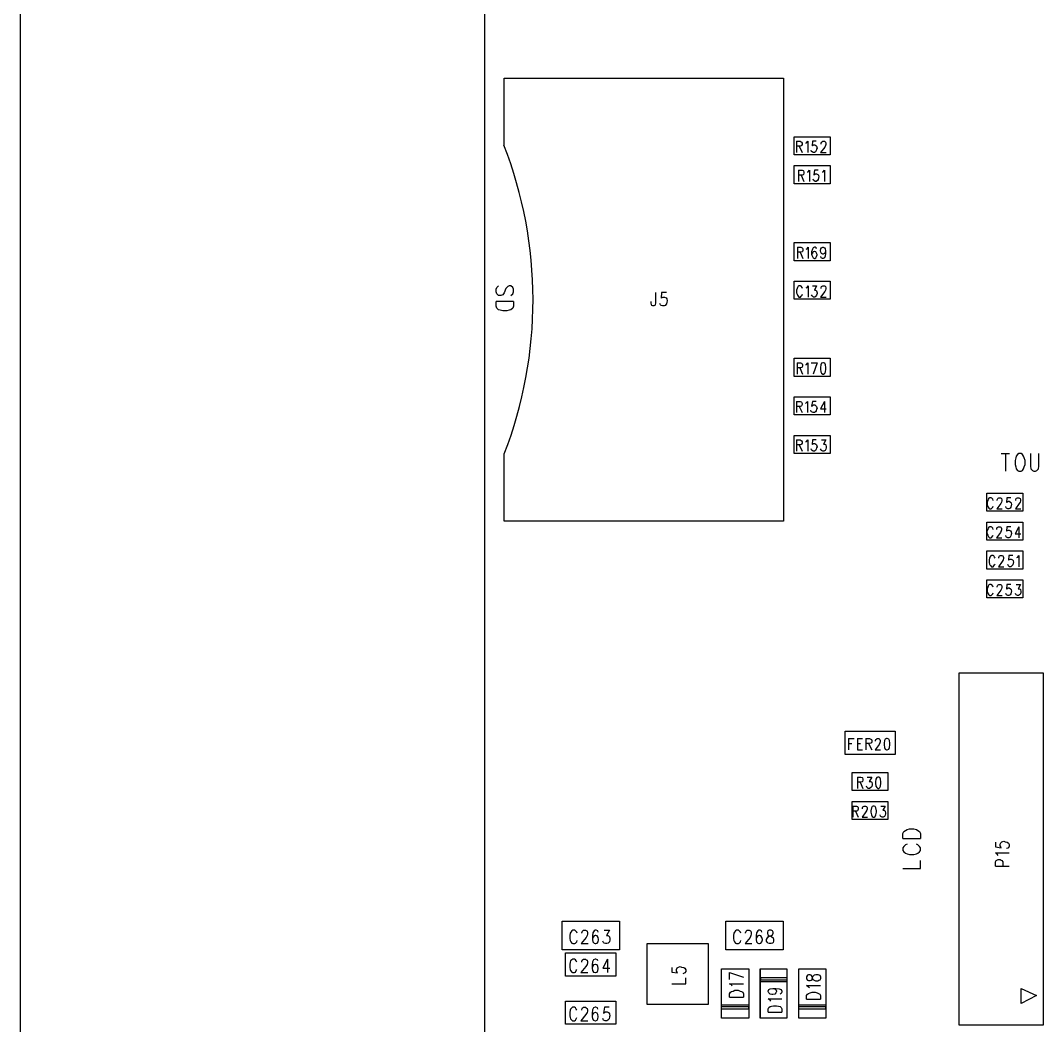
# Model space of a CAD drawing. Extents: x 11.9 to 28.1, y 10.8 to 21.2.
# Drawn here: x 11.892 to 14.548, y 16.308 to 18.916 of the extents above; entities that cross this region are included whole.
import ezdxf

# ---------------------------------------------------------------- set-up
doc = ezdxf.new("R2010")
doc.units = 0
doc.header["$MEASUREMENT"] = 0
doc.layers.add('LAYNR1', color=2, linetype='Continuous')

msp = doc.modelspace()

# ---------------------------------------------------------------- linework, layer by layer
at = {"layer": 'LAYNR1', "color": 7}
for points in [[(11.892, 10.799), (11.892, 21.199)], [(13.097, 20.041), (13.097, 14.641)], [(13.148, 18.591), (13.148, 18.766)], [(13.148, 18.766), (13.873, 18.766)], [(13.873, 18.766), (13.873, 17.616)], [(13.901, 18.567), (13.901, 18.614)], [(13.901, 18.614), (13.994, 18.614)], [(13.907, 18.602), (13.907, 18.573)], [(13.907, 18.602), (13.916, 18.602), (13.919, 18.601)], [(13.919, 18.601), (13.92, 18.6), (13.921, 18.597), (13.921, 18.594), (13.92, 18.591), (13.919, 18.59)], [(13.931, 18.597), (13.933, 18.598), (13.936, 18.602), (13.936, 18.573)], [(13.958, 18.602), (13.948, 18.602), (13.947, 18.59), (13.948, 18.591), (13.951, 18.593), (13.954, 18.593), (13.957, 18.591), (13.959, 18.589), (13.96, 18.584), (13.959, 18.582), (13.958, 18.578), (13.956, 18.575), (13.953, 18.573)], [(13.971, 18.595), (13.971, 18.597), (13.972, 18.6), (13.973, 18.601), (13.975, 18.602), (13.979, 18.602), (13.981, 18.601), (13.982, 18.6), (13.983, 18.597), (13.983, 18.594), (13.982, 18.591), (13.98, 18.587), (13.969, 18.573), (13.984, 18.573)], [(13.994, 18.614), (13.994, 18.567)], [(13.994, 18.567), (13.901, 18.567)], [(13.919, 18.59), (13.916, 18.589), (13.907, 18.589)], [(13.914, 18.589), (13.921, 18.573)], [(13.953, 18.573), (13.95, 18.573), (13.947, 18.575), (13.946, 18.576), (13.945, 18.579)], [(13.901, 18.492), (13.901, 18.539)], [(13.901, 18.539), (13.994, 18.539)], [(13.994, 18.539), (13.994, 18.492)], [(13.912, 18.527), (13.912, 18.498)], [(13.912, 18.527), (13.921, 18.527), (13.924, 18.526), (13.925, 18.525), (13.926, 18.522), (13.926, 18.519), (13.925, 18.516), (13.924, 18.515), (13.921, 18.514), (13.912, 18.514)], [(13.919, 18.514), (13.926, 18.498)], [(13.935, 18.522), (13.937, 18.523), (13.94, 18.527), (13.94, 18.498)], [(13.963, 18.527), (13.953, 18.527), (13.952, 18.515), (13.953, 18.516), (13.956, 18.518), (13.959, 18.518), (13.962, 18.516), (13.964, 18.514), (13.965, 18.509), (13.964, 18.507), (13.963, 18.503), (13.961, 18.5), (13.958, 18.498), (13.955, 18.498), (13.952, 18.5), (13.951, 18.501), (13.95, 18.504)], [(13.974, 18.522), (13.976, 18.523), (13.979, 18.527), (13.979, 18.498)], [(13.994, 18.492), (13.901, 18.492)], [(13.901, 18.292), (13.901, 18.339)], [(13.901, 18.339), (13.994, 18.339)], [(13.909, 18.327), (13.909, 18.298)], [(13.909, 18.327), (13.918, 18.327), (13.921, 18.326), (13.922, 18.325), (13.923, 18.322), (13.923, 18.319), (13.922, 18.316), (13.921, 18.315), (13.918, 18.314), (13.909, 18.314)], [(13.932, 18.322), (13.934, 18.323), (13.937, 18.327), (13.937, 18.298)], [(13.959, 18.323), (13.958, 18.326), (13.955, 18.327), (13.953, 18.327), (13.95, 18.326), (13.948, 18.322), (13.946, 18.315), (13.946, 18.308), (13.948, 18.303), (13.95, 18.3), (13.953, 18.298), (13.954, 18.298), (13.957, 18.3), (13.959, 18.303), (13.96, 18.307), (13.96, 18.308), (13.959, 18.312), (13.957, 18.315), (13.954, 18.316), (13.953, 18.316), (13.95, 18.315), (13.948, 18.312), (13.946, 18.308)], [(13.982, 18.318), (13.981, 18.314), (13.979, 18.311), (13.976, 18.309), (13.975, 18.309), (13.972, 18.311), (13.97, 18.314), (13.969, 18.318), (13.969, 18.319), (13.97, 18.323), (13.972, 18.326), (13.975, 18.327), (13.976, 18.327), (13.979, 18.326), (13.981, 18.323), (13.982, 18.318), (13.982, 18.311), (13.981, 18.304), (13.979, 18.3), (13.976, 18.298), (13.974, 18.298), (13.971, 18.3), (13.97, 18.303)], [(13.994, 18.339), (13.994, 18.292)], [(13.916, 18.314), (13.923, 18.298)], [(13.994, 18.292), (13.901, 18.292)], [(13.127, 18.218), (13.129, 18.223)], [(13.129, 18.223), (13.133, 18.227)], [(13.155, 18.223), (13.152, 18.22)], [(13.157, 18.225), (13.155, 18.223)], [(13.161, 18.227), (13.157, 18.225)], [(13.165, 18.227), (13.161, 18.227)], [(13.17, 18.223), (13.165, 18.227)], [(13.172, 18.218), (13.17, 18.223)], [(13.901, 18.239), (13.994, 18.239)], [(13.901, 18.192), (13.901, 18.239)], [(13.919, 18.226), (13.917, 18.227), (13.913, 18.227), (13.911, 18.226), (13.909, 18.223), (13.908, 18.22)], [(13.922, 18.22), (13.921, 18.223), (13.919, 18.226)], [(13.932, 18.222), (13.934, 18.223), (13.937, 18.227), (13.937, 18.198)], [(13.948, 18.227), (13.959, 18.227), (13.953, 18.216)], [(13.971, 18.22), (13.971, 18.222), (13.972, 18.225), (13.973, 18.226), (13.975, 18.227), (13.979, 18.227), (13.981, 18.226), (13.982, 18.225), (13.983, 18.222), (13.983, 18.219), (13.982, 18.216), (13.98, 18.212), (13.969, 18.198), (13.984, 18.198)], [(13.994, 18.239), (13.994, 18.192)], [(13.127, 18.211), (13.127, 18.218)], [(13.129, 18.206), (13.127, 18.211)], [(13.133, 18.202), (13.129, 18.206)], [(13.139, 18.202), (13.133, 18.202)], [(13.144, 18.204), (13.139, 18.202)], [(13.146, 18.206), (13.144, 18.204)], [(13.148, 18.209), (13.146, 18.206)], [(13.152, 18.22), (13.148, 18.209)], [(13.165, 18.202), (13.17, 18.206)], [(13.17, 18.206), (13.172, 18.211)], [(13.172, 18.211), (13.172, 18.218)], [(13.541, 18.21), (13.541, 18.183), (13.54, 18.178), (13.539, 18.176), (13.536, 18.175), (13.534, 18.175), (13.531, 18.176), (13.53, 18.178), (13.529, 18.183), (13.529, 18.186)], [(13.569, 18.21), (13.556, 18.21), (13.555, 18.195), (13.556, 18.196), (13.56, 18.198), (13.564, 18.198), (13.568, 18.196), (13.57, 18.193), (13.571, 18.188), (13.57, 18.185), (13.569, 18.18), (13.566, 18.176), (13.563, 18.175), (13.559, 18.175), (13.555, 18.176), (13.554, 18.178), (13.552, 18.181)], [(13.908, 18.22), (13.907, 18.216), (13.907, 18.209), (13.908, 18.205)], [(13.908, 18.205), (13.909, 18.203), (13.911, 18.2), (13.913, 18.198), (13.917, 18.198), (13.919, 18.2)], [(13.919, 18.2), (13.921, 18.203), (13.922, 18.205)], [(13.953, 18.216), (13.956, 18.216), (13.958, 18.215), (13.959, 18.214), (13.96, 18.209), (13.96, 18.207), (13.959, 18.203), (13.957, 18.2), (13.954, 18.198), (13.951, 18.198), (13.948, 18.2), (13.947, 18.201), (13.946, 18.204)], [(13.172, 18.186), (13.127, 18.186)], [(13.127, 18.174), (13.127, 18.186)], [(13.129, 18.169), (13.127, 18.174)], [(13.133, 18.165), (13.129, 18.169)], [(13.17, 18.169), (13.165, 18.165)], [(13.172, 18.174), (13.17, 18.169)], [(13.172, 18.186), (13.172, 18.174)], [(13.994, 18.192), (13.901, 18.192)], [(13.137, 18.164), (13.133, 18.165)], [(13.144, 18.162), (13.137, 18.164)], [(13.155, 18.162), (13.144, 18.162)], [(13.161, 18.164), (13.155, 18.162)], [(13.165, 18.165), (13.161, 18.164)], [(13.901, 17.992), (13.901, 18.039)], [(13.901, 18.039), (13.994, 18.039)], [(13.994, 18.039), (13.994, 17.992)], [(13.908, 18.027), (13.908, 17.998)], [(13.908, 18.027), (13.917, 18.027), (13.92, 18.026), (13.921, 18.025), (13.922, 18.022), (13.922, 18.019), (13.921, 18.016), (13.92, 18.015), (13.917, 18.014), (13.908, 18.014)], [(13.915, 18.014), (13.922, 17.998)], [(13.931, 18.022), (13.933, 18.023), (13.936, 18.027), (13.936, 17.998)], [(13.945, 18.027), (13.96, 18.027)], [(13.96, 18.027), (13.95, 17.998)], [(13.994, 17.992), (13.901, 17.992)], [(13.901, 17.892), (13.901, 17.939)], [(13.901, 17.939), (13.994, 17.939)], [(13.994, 17.939), (13.994, 17.892)], [(13.907, 17.927), (13.907, 17.898)], [(13.907, 17.927), (13.916, 17.927), (13.919, 17.926), (13.92, 17.925), (13.921, 17.922), (13.921, 17.919), (13.92, 17.916), (13.919, 17.915), (13.916, 17.914), (13.907, 17.914)], [(13.914, 17.914), (13.921, 17.898)], [(13.93, 17.922), (13.932, 17.923), (13.935, 17.927), (13.935, 17.898)], [(13.958, 17.927), (13.948, 17.927), (13.946, 17.915), (13.948, 17.916), (13.951, 17.918), (13.954, 17.918), (13.957, 17.916), (13.959, 17.914), (13.96, 17.909), (13.959, 17.907), (13.958, 17.903), (13.956, 17.9), (13.953, 17.898), (13.95, 17.898), (13.946, 17.9), (13.945, 17.901), (13.944, 17.904)], [(13.979, 17.927), (13.969, 17.908), (13.984, 17.908)], [(13.979, 17.927), (13.979, 17.898)], [(13.994, 17.892), (13.901, 17.892)], [(13.901, 17.792), (13.901, 17.839)], [(13.901, 17.839), (13.994, 17.839)], [(13.907, 17.827), (13.907, 17.798)], [(13.907, 17.827), (13.916, 17.827), (13.919, 17.826)], [(13.919, 17.826), (13.92, 17.825), (13.921, 17.822), (13.921, 17.819), (13.92, 17.816), (13.919, 17.815)], [(13.931, 17.822), (13.933, 17.823), (13.936, 17.827), (13.936, 17.798)], [(13.958, 17.827), (13.948, 17.827), (13.947, 17.815), (13.948, 17.816), (13.951, 17.818), (13.954, 17.818), (13.957, 17.816), (13.959, 17.814), (13.96, 17.809), (13.959, 17.807), (13.958, 17.803), (13.956, 17.8), (13.953, 17.798)], [(13.972, 17.827), (13.983, 17.827), (13.977, 17.816), (13.98, 17.816), (13.982, 17.815), (13.983, 17.814), (13.984, 17.809), (13.984, 17.807), (13.983, 17.803), (13.981, 17.8), (13.978, 17.798), (13.975, 17.798), (13.972, 17.8), (13.971, 17.801), (13.969, 17.804)], [(13.994, 17.839), (13.994, 17.792)], [(13.919, 17.815), (13.916, 17.814), (13.907, 17.814)], [(13.914, 17.814), (13.921, 17.798)], [(13.953, 17.798), (13.95, 17.798), (13.947, 17.8), (13.946, 17.801), (13.945, 17.804)], [(13.148, 17.616), (13.148, 17.791)], [(13.994, 17.792), (13.901, 17.792)], [(14.438, 17.792), (14.46, 17.792)], [(14.449, 17.792), (14.449, 17.746)], [(14.476, 17.781), (14.474, 17.774), (14.474, 17.763)], [(14.48, 17.789), (14.477, 17.785), (14.476, 17.781)], [(14.484, 17.792), (14.48, 17.789)], [(14.493, 17.789), (14.49, 17.792), (14.484, 17.792)], [(14.498, 17.781), (14.496, 17.785), (14.493, 17.789)], [(14.5, 17.763), (14.5, 17.774), (14.498, 17.781)], [(14.514, 17.792), (14.514, 17.759), (14.515, 17.752), (14.519, 17.748), (14.523, 17.746)], [(14.527, 17.746), (14.531, 17.748), (14.535, 17.752), (14.536, 17.759), (14.536, 17.792)], [(14.474, 17.763), (14.476, 17.757), (14.477, 17.752), (14.48, 17.748), (14.484, 17.746)], [(14.484, 17.746), (14.49, 17.746)], [(14.49, 17.746), (14.493, 17.748), (14.496, 17.752), (14.498, 17.757), (14.5, 17.763)], [(14.523, 17.746), (14.527, 17.746)], [(14.401, 17.642), (14.401, 17.689)], [(14.401, 17.689), (14.494, 17.689)], [(14.494, 17.689), (14.494, 17.642)], [(14.408, 17.677), (14.406, 17.676), (14.404, 17.673), (14.403, 17.67), (14.402, 17.666), (14.402, 17.659), (14.403, 17.655), (14.404, 17.653), (14.406, 17.65), (14.408, 17.648)], [(14.417, 17.67), (14.416, 17.673), (14.414, 17.676), (14.412, 17.677), (14.408, 17.677)], [(14.428, 17.67), (14.428, 17.672), (14.429, 17.675), (14.43, 17.676), (14.432, 17.677), (14.436, 17.677), (14.438, 17.676), (14.439, 17.675), (14.44, 17.672), (14.44, 17.669), (14.439, 17.666), (14.437, 17.662), (14.427, 17.648), (14.441, 17.648)], [(14.453, 17.677), (14.452, 17.665), (14.453, 17.666)], [(14.463, 17.677), (14.453, 17.677)], [(14.453, 17.666), (14.456, 17.668), (14.459, 17.668), (14.462, 17.666), (14.464, 17.664)], [(14.464, 17.664), (14.465, 17.659), (14.464, 17.657)], [(14.487, 17.666), (14.485, 17.662), (14.475, 17.648), (14.489, 17.648)], [(14.476, 17.672), (14.477, 17.675), (14.478, 17.676), (14.48, 17.677), (14.484, 17.677), (14.486, 17.676), (14.487, 17.675)], [(14.476, 17.67), (14.476, 17.672)], [(14.487, 17.675), (14.488, 17.672), (14.488, 17.669), (14.487, 17.666)], [(14.494, 17.642), (14.401, 17.642)], [(14.408, 17.648), (14.412, 17.648), (14.414, 17.65), (14.416, 17.653), (14.417, 17.655)], [(14.464, 17.657), (14.463, 17.653), (14.461, 17.65), (14.458, 17.648), (14.455, 17.648), (14.452, 17.65), (14.451, 17.651), (14.45, 17.654)], [(13.873, 17.616), (13.148, 17.616)], [(14.401, 17.567), (14.401, 17.614)], [(14.401, 17.614), (14.494, 17.614)], [(14.494, 17.614), (14.494, 17.567)], [(14.417, 17.595), (14.416, 17.598), (14.414, 17.601), (14.412, 17.602), (14.408, 17.602), (14.406, 17.601), (14.404, 17.598), (14.403, 17.595), (14.401, 17.591), (14.401, 17.584), (14.403, 17.58), (14.404, 17.578), (14.406, 17.575), (14.408, 17.573), (14.412, 17.573), (14.414, 17.575), (14.416, 17.578), (14.417, 17.58)], [(14.427, 17.595), (14.427, 17.597), (14.428, 17.6), (14.429, 17.601), (14.431, 17.602), (14.435, 17.602), (14.437, 17.601), (14.438, 17.6), (14.439, 17.597), (14.439, 17.594), (14.438, 17.591), (14.436, 17.587), (14.426, 17.573), (14.44, 17.573)], [(14.463, 17.602), (14.453, 17.602), (14.452, 17.59), (14.453, 17.591), (14.456, 17.593), (14.459, 17.593), (14.462, 17.591), (14.464, 17.589), (14.465, 17.584), (14.464, 17.582), (14.463, 17.578), (14.461, 17.575), (14.458, 17.573), (14.455, 17.573), (14.452, 17.575), (14.451, 17.576), (14.45, 17.579)], [(14.484, 17.602), (14.474, 17.583), (14.489, 17.583)], [(14.484, 17.602), (14.484, 17.573)], [(14.494, 17.567), (14.401, 17.567)], [(14.401, 17.492), (14.401, 17.539)], [(14.401, 17.539), (14.494, 17.539)], [(14.494, 17.539), (14.494, 17.492)], [(14.422, 17.52), (14.421, 17.523), (14.419, 17.526), (14.417, 17.527), (14.413, 17.527), (14.411, 17.526), (14.409, 17.523), (14.408, 17.52), (14.407, 17.516), (14.407, 17.509), (14.408, 17.505), (14.409, 17.503), (14.411, 17.5), (14.413, 17.498), (14.417, 17.498), (14.419, 17.5), (14.421, 17.503), (14.422, 17.505)], [(14.432, 17.52), (14.432, 17.522), (14.433, 17.525), (14.434, 17.526), (14.436, 17.527), (14.44, 17.527), (14.442, 17.526), (14.443, 17.525), (14.444, 17.522), (14.444, 17.519), (14.443, 17.516), (14.441, 17.512), (14.431, 17.498), (14.445, 17.498)], [(14.468, 17.527), (14.458, 17.527), (14.457, 17.515), (14.458, 17.516), (14.461, 17.518), (14.464, 17.518), (14.467, 17.516), (14.469, 17.514), (14.47, 17.509), (14.469, 17.507), (14.468, 17.503), (14.466, 17.5), (14.463, 17.498), (14.46, 17.498), (14.457, 17.5), (14.456, 17.501), (14.455, 17.504)], [(14.479, 17.522), (14.481, 17.523), (14.484, 17.527), (14.484, 17.498)], [(14.494, 17.492), (14.401, 17.492)], [(14.401, 17.417), (14.401, 17.464)], [(14.401, 17.464), (14.494, 17.464)], [(14.408, 17.452), (14.406, 17.451), (14.404, 17.448), (14.403, 17.445), (14.402, 17.441), (14.402, 17.434), (14.403, 17.43), (14.404, 17.428), (14.406, 17.425), (14.408, 17.423)], [(14.417, 17.445), (14.416, 17.448), (14.414, 17.451), (14.412, 17.452), (14.408, 17.452)], [(14.428, 17.445), (14.428, 17.447), (14.429, 17.45), (14.43, 17.451), (14.432, 17.452), (14.436, 17.452), (14.438, 17.451), (14.439, 17.45), (14.44, 17.447), (14.44, 17.444), (14.439, 17.441), (14.437, 17.437), (14.427, 17.423), (14.441, 17.423)], [(14.453, 17.452), (14.452, 17.44), (14.453, 17.441)], [(14.463, 17.452), (14.453, 17.452)], [(14.477, 17.452), (14.488, 17.452), (14.482, 17.441), (14.485, 17.441), (14.487, 17.44)], [(14.494, 17.464), (14.494, 17.417)], [(14.408, 17.423), (14.412, 17.423), (14.414, 17.425), (14.416, 17.428), (14.417, 17.43)], [(14.464, 17.432), (14.463, 17.428), (14.461, 17.425), (14.458, 17.423), (14.455, 17.423), (14.452, 17.425), (14.451, 17.426), (14.45, 17.429)], [(14.453, 17.441), (14.456, 17.443), (14.459, 17.443), (14.462, 17.441), (14.464, 17.439)], [(14.464, 17.439), (14.465, 17.434), (14.464, 17.432)], [(14.476, 17.426), (14.475, 17.429)], [(14.487, 17.44), (14.488, 17.439), (14.489, 17.434), (14.489, 17.432), (14.488, 17.428), (14.486, 17.425), (14.483, 17.423), (14.48, 17.423), (14.477, 17.425), (14.476, 17.426)], [(14.494, 17.417), (14.401, 17.417)], [(14.548, 17.222), (14.328, 17.222)], [(14.328, 17.222), (14.328, 16.309)], [(14.548, 16.309), (14.548, 17.222)], [(14.033, 17.071), (14.163, 17.071)], [(14.033, 17.011), (14.033, 17.071)], [(14.042, 17.052), (14.042, 17.023)], [(14.042, 17.052), (14.056, 17.052)], [(14.065, 17.052), (14.065, 17.023)], [(14.065, 17.052), (14.078, 17.052)], [(14.087, 17.052), (14.087, 17.023)], [(14.087, 17.052), (14.096, 17.052), (14.1, 17.051), (14.101, 17.05), (14.102, 17.047), (14.102, 17.044), (14.101, 17.041), (14.1, 17.04), (14.096, 17.039), (14.087, 17.039)], [(14.112, 17.045), (14.112, 17.047), (14.113, 17.05), (14.114, 17.051), (14.116, 17.052), (14.12, 17.052), (14.122, 17.051), (14.123, 17.05), (14.124, 17.047), (14.124, 17.044), (14.123, 17.041), (14.121, 17.037), (14.111, 17.023), (14.125, 17.023)], [(14.163, 17.071), (14.163, 17.011)], [(14.042, 17.039), (14.05, 17.039)], [(14.065, 17.039), (14.073, 17.039)], [(14.094, 17.039), (14.102, 17.023)], [(14.163, 17.011), (14.033, 17.011)], [(14.065, 17.023), (14.078, 17.023)], [(14.051, 16.964), (14.144, 16.964)], [(14.051, 16.917), (14.051, 16.964)], [(14.065, 16.952), (14.065, 16.923)], [(14.065, 16.952), (14.074, 16.952), (14.077, 16.951), (14.078, 16.95), (14.079, 16.947), (14.079, 16.944), (14.078, 16.941), (14.077, 16.94), (14.074, 16.939), (14.065, 16.939)], [(14.09, 16.952), (14.102, 16.952), (14.095, 16.941), (14.099, 16.941), (14.101, 16.94), (14.102, 16.939), (14.103, 16.934), (14.103, 16.932), (14.102, 16.928), (14.1, 16.925), (14.096, 16.923), (14.093, 16.923), (14.09, 16.925), (14.089, 16.926), (14.088, 16.929)], [(14.144, 16.964), (14.144, 16.917)], [(14.072, 16.939), (14.079, 16.923)], [(14.144, 16.917), (14.051, 16.917)], [(14.051, 16.842), (14.051, 16.889)], [(14.051, 16.889), (14.144, 16.889)], [(14.053, 16.877), (14.053, 16.848)], [(14.053, 16.877), (14.062, 16.877), (14.065, 16.876), (14.066, 16.875), (14.067, 16.872), (14.067, 16.869), (14.066, 16.866), (14.065, 16.865), (14.062, 16.864), (14.053, 16.864)], [(14.078, 16.87), (14.078, 16.872), (14.079, 16.875), (14.08, 16.876), (14.082, 16.877), (14.086, 16.877), (14.088, 16.876), (14.089, 16.875), (14.09, 16.872), (14.09, 16.869), (14.089, 16.866), (14.087, 16.862), (14.077, 16.848), (14.091, 16.848)], [(14.103, 16.876), (14.101, 16.872), (14.1, 16.865), (14.1, 16.861), (14.101, 16.854), (14.103, 16.85)], [(14.106, 16.877), (14.103, 16.876)], [(14.114, 16.865), (14.113, 16.872), (14.111, 16.876), (14.108, 16.877), (14.106, 16.877)], [(14.126, 16.877), (14.137, 16.877)], [(14.137, 16.877), (14.131, 16.866), (14.134, 16.866), (14.136, 16.865), (14.137, 16.864)], [(14.144, 16.889), (14.144, 16.842)], [(14.144, 16.842), (14.051, 16.842)], [(14.06, 16.864), (14.067, 16.848)], [(14.103, 16.85), (14.106, 16.848), (14.108, 16.848), (14.111, 16.85), (14.113, 16.854), (14.114, 16.861)], [(14.114, 16.861), (14.114, 16.865)], [(14.126, 16.85), (14.125, 16.851), (14.124, 16.854)], [(14.137, 16.853), (14.135, 16.85), (14.132, 16.848), (14.129, 16.848), (14.126, 16.85)], [(14.137, 16.864), (14.138, 16.859), (14.138, 16.857), (14.137, 16.853)], [(14.185, 16.811), (14.19, 16.814)], [(14.19, 16.814), (14.194, 16.816)], [(14.194, 16.816), (14.2, 16.818)], [(14.2, 16.818), (14.211, 16.818)], [(14.211, 16.818), (14.218, 16.816)], [(14.218, 16.816), (14.222, 16.814)], [(14.222, 16.814), (14.226, 16.811)], [(14.183, 16.806), (14.185, 16.811)], [(14.183, 16.793), (14.183, 16.806)], [(14.183, 16.793), (14.229, 16.793)], [(14.226, 16.811), (14.229, 16.806)], [(14.229, 16.806), (14.229, 16.793)], [(14.423, 16.783), (14.423, 16.771), (14.438, 16.769), (14.437, 16.771), (14.435, 16.774), (14.435, 16.778), (14.437, 16.782), (14.44, 16.784), (14.445, 16.786), (14.448, 16.784), (14.454, 16.783), (14.457, 16.781), (14.459, 16.777), (14.459, 16.773), (14.457, 16.769), (14.455, 16.768), (14.452, 16.767)], [(14.185, 16.772), (14.183, 16.769)], [(14.183, 16.769), (14.183, 16.762)], [(14.183, 16.762), (14.185, 16.758)], [(14.19, 16.776), (14.185, 16.772)], [(14.194, 16.778), (14.19, 16.776)], [(14.222, 16.776), (14.218, 16.778)], [(14.226, 16.772), (14.222, 16.776)], [(14.229, 16.769), (14.226, 16.772)], [(14.226, 16.758), (14.229, 16.762)], [(14.229, 16.762), (14.229, 16.769)], [(14.185, 16.758), (14.19, 16.755)], [(14.19, 16.755), (14.194, 16.753)], [(14.194, 16.753), (14.2, 16.751)], [(14.2, 16.751), (14.211, 16.751)], [(14.211, 16.751), (14.218, 16.753)], [(14.218, 16.753), (14.222, 16.755)], [(14.222, 16.755), (14.226, 16.758)], [(14.229, 16.715), (14.229, 16.736)], [(14.43, 16.749), (14.428, 16.752), (14.423, 16.756), (14.459, 16.756)], [(14.423, 16.721), (14.423, 16.732), (14.425, 16.736), (14.427, 16.737), (14.43, 16.738), (14.435, 16.738), (14.438, 16.737), (14.44, 16.736), (14.442, 16.732), (14.442, 16.721)], [(14.183, 16.715), (14.229, 16.715)], [(14.423, 16.721), (14.459, 16.721)], [(13.298, 16.504), (13.298, 16.578)], [(13.298, 16.578), (13.447, 16.578)], [(13.447, 16.578), (13.447, 16.504)], [(13.723, 16.578), (13.872, 16.578)], [(13.723, 16.504), (13.723, 16.578)], [(13.872, 16.578), (13.872, 16.504)], [(13.319, 16.547), (13.318, 16.541)], [(13.321, 16.55), (13.319, 16.547)], [(13.323, 16.553), (13.321, 16.55)], [(13.326, 16.555), (13.323, 16.553)], [(13.331, 16.555), (13.326, 16.555)], [(13.333, 16.553), (13.331, 16.555)], [(13.336, 16.55), (13.333, 16.553)], [(13.337, 16.547), (13.336, 16.55)], [(13.349, 16.548), (13.351, 16.552)], [(13.349, 16.547), (13.349, 16.548)], [(13.351, 16.552), (13.352, 16.553)], [(13.352, 16.553), (13.354, 16.555)], [(13.354, 16.555), (13.359, 16.555)], [(13.359, 16.555), (13.362, 16.553)], [(13.362, 16.553), (13.363, 16.552)], [(13.363, 16.552), (13.364, 16.548)], [(13.364, 16.548), (13.364, 16.545)], [(13.378, 16.548), (13.377, 16.54)], [(13.381, 16.553), (13.378, 16.548)], [(13.384, 16.555), (13.381, 16.553)], [(13.387, 16.555), (13.384, 16.555)], [(13.391, 16.553), (13.387, 16.555)], [(13.392, 16.55), (13.391, 16.553)], [(13.407, 16.555), (13.421, 16.555)], [(13.421, 16.555), (13.413, 16.541)], [(13.744, 16.547), (13.743, 16.541)], [(13.746, 16.55), (13.744, 16.547)], [(13.748, 16.553), (13.746, 16.55)], [(13.751, 16.555), (13.748, 16.553)], [(13.756, 16.555), (13.751, 16.555)], [(13.758, 16.553), (13.756, 16.555)], [(13.761, 16.55), (13.758, 16.553)], [(13.762, 16.547), (13.761, 16.55)], [(13.774, 16.548), (13.776, 16.552)], [(13.774, 16.547), (13.774, 16.548)], [(13.776, 16.552), (13.777, 16.553)], [(13.777, 16.553), (13.779, 16.555)], [(13.779, 16.555), (13.784, 16.555)], [(13.784, 16.555), (13.787, 16.553)], [(13.787, 16.553), (13.788, 16.552)], [(13.788, 16.552), (13.789, 16.548)], [(13.789, 16.548), (13.789, 16.545)], [(13.803, 16.548), (13.802, 16.54)], [(13.806, 16.553), (13.803, 16.548)], [(13.809, 16.555), (13.806, 16.553)], [(13.812, 16.555), (13.809, 16.555)], [(13.816, 16.553), (13.812, 16.555)], [(13.817, 16.55), (13.816, 16.553)], [(13.832, 16.553), (13.831, 16.55)], [(13.831, 16.55), (13.831, 16.547)], [(13.831, 16.547), (13.832, 16.543)], [(13.836, 16.555), (13.832, 16.553)], [(13.841, 16.555), (13.836, 16.555)], [(13.844, 16.553), (13.841, 16.555)], [(13.846, 16.55), (13.844, 16.553)], [(13.844, 16.543), (13.846, 16.547)], [(13.846, 16.547), (13.846, 16.55)], [(13.318, 16.541), (13.318, 16.533)], [(13.318, 16.533), (13.319, 16.528)], [(13.319, 16.528), (13.321, 16.525)], [(13.321, 16.525), (13.323, 16.521)], [(13.323, 16.521), (13.326, 16.52)], [(13.331, 16.52), (13.333, 16.521)], [(13.333, 16.521), (13.336, 16.525)], [(13.336, 16.525), (13.337, 16.528)], [(13.361, 16.536), (13.348, 16.52)], [(13.363, 16.541), (13.361, 16.536)], [(13.364, 16.545), (13.363, 16.541)], [(13.377, 16.54), (13.377, 16.531)], [(13.378, 16.536), (13.377, 16.531)], [(13.377, 16.531), (13.378, 16.525)], [(13.381, 16.54), (13.378, 16.536)], [(13.378, 16.525), (13.381, 16.521)], [(13.384, 16.541), (13.381, 16.54)], [(13.381, 16.521), (13.384, 16.52)], [(13.386, 16.541), (13.384, 16.541)], [(13.389, 16.54), (13.386, 16.541)], [(13.386, 16.52), (13.389, 16.521)], [(13.392, 16.536), (13.389, 16.54)], [(13.389, 16.521), (13.392, 16.525)], [(13.393, 16.531), (13.392, 16.536)], [(13.392, 16.525), (13.393, 16.53)], [(13.393, 16.53), (13.393, 16.531)], [(13.406, 16.523), (13.404, 16.526)], [(13.407, 16.521), (13.406, 16.523)], [(13.411, 16.52), (13.407, 16.521)], [(13.413, 16.541), (13.417, 16.541)], [(13.418, 16.521), (13.414, 16.52)], [(13.417, 16.541), (13.419, 16.54)], [(13.421, 16.525), (13.418, 16.521)], [(13.419, 16.54), (13.421, 16.538)], [(13.421, 16.538), (13.422, 16.533)], [(13.422, 16.53), (13.421, 16.525)], [(13.422, 16.533), (13.422, 16.53)], [(13.743, 16.541), (13.743, 16.533)], [(13.743, 16.533), (13.744, 16.528)], [(13.744, 16.528), (13.746, 16.525)], [(13.746, 16.525), (13.748, 16.521)], [(13.748, 16.521), (13.751, 16.52)], [(13.756, 16.52), (13.758, 16.521)], [(13.758, 16.521), (13.761, 16.525)], [(13.761, 16.525), (13.762, 16.528)], [(13.786, 16.536), (13.773, 16.52)], [(13.788, 16.541), (13.786, 16.536)], [(13.789, 16.545), (13.788, 16.541)], [(13.802, 16.54), (13.802, 16.531)], [(13.803, 16.536), (13.802, 16.531)], [(13.802, 16.531), (13.803, 16.525)], [(13.806, 16.54), (13.803, 16.536)], [(13.803, 16.525), (13.806, 16.521)], [(13.809, 16.541), (13.806, 16.54)], [(13.806, 16.521), (13.809, 16.52)], [(13.811, 16.541), (13.809, 16.541)], [(13.814, 16.54), (13.811, 16.541)], [(13.811, 16.52), (13.814, 16.521)], [(13.817, 16.536), (13.814, 16.54)], [(13.814, 16.521), (13.817, 16.525)], [(13.818, 16.531), (13.817, 16.536)], [(13.817, 16.525), (13.818, 16.53)], [(13.818, 16.53), (13.818, 16.531)], [(13.829, 16.531), (13.831, 16.535)], [(13.829, 16.526), (13.829, 16.531)], [(13.831, 16.523), (13.829, 16.526)], [(13.831, 16.535), (13.833, 16.538)], [(13.832, 16.521), (13.831, 16.523)], [(13.832, 16.543), (13.834, 16.541)], [(13.836, 16.52), (13.832, 16.521)], [(13.833, 16.538), (13.837, 16.54)], [(13.834, 16.541), (13.839, 16.54)], [(13.837, 16.54), (13.842, 16.541)], [(13.839, 16.54), (13.843, 16.538)], [(13.844, 16.521), (13.841, 16.52)], [(13.842, 16.541), (13.844, 16.543)], [(13.843, 16.538), (13.846, 16.535)], [(13.846, 16.523), (13.844, 16.521)], [(13.846, 16.535), (13.847, 16.531)], [(13.847, 16.526), (13.846, 16.523)], [(13.847, 16.531), (13.847, 16.526)], [(13.447, 16.504), (13.298, 16.504)], [(13.307, 16.436), (13.307, 16.496)], [(13.307, 16.496), (13.438, 16.496)], [(13.326, 16.52), (13.331, 16.52)], [(13.348, 16.52), (13.366, 16.52)], [(13.384, 16.52), (13.386, 16.52)], [(13.414, 16.52), (13.411, 16.52)], [(13.438, 16.496), (13.438, 16.436)], [(13.519, 16.362), (13.519, 16.52)], [(13.519, 16.52), (13.677, 16.52)], [(13.573, 16.52), (13.677, 16.52)], [(13.677, 16.52), (13.677, 16.416)], [(13.677, 16.52), (13.677, 16.362)], [(13.872, 16.504), (13.723, 16.504)], [(13.751, 16.52), (13.756, 16.52)], [(13.773, 16.52), (13.791, 16.52)], [(13.809, 16.52), (13.811, 16.52)], [(13.841, 16.52), (13.836, 16.52)], [(13.336, 16.472), (13.335, 16.475), (13.333, 16.478), (13.33, 16.48), (13.325, 16.48), (13.323, 16.478), (13.32, 16.475), (13.319, 16.472), (13.318, 16.466), (13.318, 16.458), (13.319, 16.453), (13.32, 16.45), (13.323, 16.446), (13.325, 16.445), (13.33, 16.445), (13.333, 16.446), (13.335, 16.45), (13.336, 16.453)], [(13.349, 16.472), (13.349, 16.473), (13.35, 16.477), (13.351, 16.478), (13.354, 16.48), (13.359, 16.48), (13.361, 16.478), (13.363, 16.477), (13.364, 16.473), (13.364, 16.47), (13.363, 16.466), (13.36, 16.461), (13.347, 16.445), (13.365, 16.445)], [(13.391, 16.475), (13.39, 16.478), (13.386, 16.48), (13.384, 16.48), (13.38, 16.478), (13.377, 16.473), (13.376, 16.465), (13.376, 16.456), (13.377, 16.45), (13.38, 16.446), (13.384, 16.445), (13.385, 16.445), (13.389, 16.446), (13.391, 16.45), (13.392, 16.455), (13.392, 16.456), (13.391, 16.461), (13.389, 16.465), (13.385, 16.466), (13.384, 16.466), (13.38, 16.465), (13.377, 16.461), (13.376, 16.456)], [(13.416, 16.48), (13.404, 16.456), (13.422, 16.456)], [(13.416, 16.48), (13.416, 16.445)], [(13.519, 16.362), (13.519, 16.466)], [(13.583, 16.458), (13.583, 16.446)], [(13.583, 16.446), (13.598, 16.444)], [(13.595, 16.453), (13.597, 16.457)], [(13.595, 16.449), (13.595, 16.453)], [(13.597, 16.446), (13.595, 16.449)], [(13.597, 16.457), (13.6, 16.459)], [(13.598, 16.444), (13.597, 16.446)], [(13.6, 16.459), (13.605, 16.461)], [(13.605, 16.461), (13.608, 16.459)], [(13.608, 16.459), (13.614, 16.458)], [(13.615, 16.443), (13.612, 16.442)], [(13.614, 16.458), (13.617, 16.456)], [(13.617, 16.444), (13.615, 16.443)], [(13.617, 16.456), (13.619, 16.452)], [(13.619, 16.448), (13.617, 16.444)], [(13.619, 16.452), (13.619, 16.448)], [(13.712, 16.327), (13.712, 16.455)], [(13.712, 16.455), (13.717, 16.455)], [(13.712, 16.327), (13.712, 16.455)], [(13.712, 16.455), (13.783, 16.455)], [(13.733, 16.445), (13.769, 16.433)], [(13.733, 16.427), (13.733, 16.445)], [(13.777, 16.455), (13.783, 16.455)], [(13.783, 16.455), (13.783, 16.327)], [(13.783, 16.455), (13.783, 16.327)], [(13.812, 16.327), (13.812, 16.455)], [(13.812, 16.455), (13.818, 16.455)], [(13.813, 16.327), (13.813, 16.455)], [(13.813, 16.455), (13.882, 16.455)], [(13.877, 16.455), (13.882, 16.455)], [(13.882, 16.455), (13.882, 16.327)], [(13.882, 16.455), (13.882, 16.327)], [(13.913, 16.327), (13.913, 16.455)], [(13.913, 16.455), (13.917, 16.455)], [(13.913, 16.327), (13.913, 16.455)], [(13.913, 16.455), (13.983, 16.455)], [(13.977, 16.455), (13.983, 16.455)], [(13.983, 16.455), (13.983, 16.327)], [(13.983, 16.455), (13.983, 16.327)], [(13.438, 16.436), (13.307, 16.436)], [(13.583, 16.416), (13.619, 16.416)], [(13.619, 16.416), (13.619, 16.431)], [(13.74, 16.41), (13.738, 16.413), (13.733, 16.416), (13.769, 16.416)], [(13.882, 16.431), (13.813, 16.431)], [(13.813, 16.431), (13.813, 16.426)], [(13.813, 16.426), (13.882, 16.426)], [(13.882, 16.421), (13.813, 16.421)], [(13.882, 16.426), (13.882, 16.421)], [(13.733, 16.381), (13.733, 16.39), (13.735, 16.394), (13.738, 16.396), (13.742, 16.397), (13.747, 16.399), (13.755, 16.399), (13.76, 16.397), (13.764, 16.396), (13.767, 16.394), (13.769, 16.39), (13.769, 16.381)], [(13.833, 16.397), (13.835, 16.401)], [(13.833, 16.396), (13.833, 16.397)], [(13.835, 16.392), (13.833, 16.396)], [(13.835, 16.401), (13.838, 16.403)], [(13.838, 16.389), (13.835, 16.392)], [(13.838, 16.403), (13.845, 16.404)], [(13.843, 16.388), (13.838, 16.389)], [(13.845, 16.388), (13.843, 16.388)], [(13.845, 16.404), (13.85, 16.403)], [(13.845, 16.404), (13.853, 16.404)], [(13.85, 16.389), (13.845, 16.388)], [(13.85, 16.403), (13.853, 16.401)], [(13.853, 16.392), (13.85, 16.389)], [(13.853, 16.404), (13.862, 16.403)], [(13.853, 16.401), (13.855, 16.397)], [(13.855, 16.396), (13.853, 16.392)], [(13.855, 16.397), (13.855, 16.396)], [(13.862, 16.403), (13.867, 16.401)], [(13.867, 16.391), (13.864, 16.389)], [(13.867, 16.401), (13.869, 16.397)], [(13.869, 16.394), (13.867, 16.391)], [(13.869, 16.397), (13.869, 16.394)], [(13.94, 16.405), (13.938, 16.407), (13.933, 16.411), (13.969, 16.411)], [(13.933, 16.376), (13.933, 16.385), (13.935, 16.389), (13.938, 16.391), (13.942, 16.392), (13.947, 16.394), (13.955, 16.394), (13.96, 16.392), (13.964, 16.391), (13.967, 16.389), (13.969, 16.385), (13.969, 16.376)], [(14.49, 16.365), (14.49, 16.404)], [(14.49, 16.404), (14.53, 16.385)], [(13.307, 16.311), (13.307, 16.371)], [(13.307, 16.371), (13.438, 16.371)], [(13.438, 16.371), (13.438, 16.311)], [(13.623, 16.362), (13.519, 16.362)], [(13.677, 16.362), (13.519, 16.362)], [(13.712, 16.356), (13.712, 16.361)], [(13.712, 16.361), (13.783, 16.361)], [(13.733, 16.381), (13.769, 16.381)], [(13.838, 16.373), (13.833, 16.377)], [(13.833, 16.377), (13.869, 16.377)], [(13.84, 16.371), (13.838, 16.373)], [(13.913, 16.356), (13.913, 16.361)], [(13.913, 16.361), (13.983, 16.361)], [(13.933, 16.376), (13.969, 16.376)], [(14.53, 16.385), (14.49, 16.365)], [(13.336, 16.347), (13.335, 16.35), (13.333, 16.353), (13.33, 16.355), (13.325, 16.355), (13.323, 16.353), (13.32, 16.35), (13.319, 16.347), (13.318, 16.341), (13.318, 16.333), (13.319, 16.328), (13.32, 16.325), (13.323, 16.321), (13.325, 16.32), (13.33, 16.32), (13.333, 16.321), (13.335, 16.325), (13.336, 16.328)], [(13.349, 16.347), (13.349, 16.348), (13.35, 16.352), (13.351, 16.353), (13.354, 16.355), (13.359, 16.355), (13.361, 16.353), (13.363, 16.352), (13.364, 16.348), (13.364, 16.345), (13.363, 16.341), (13.36, 16.336), (13.347, 16.32), (13.365, 16.32)], [(13.391, 16.35), (13.39, 16.353), (13.386, 16.355), (13.384, 16.355), (13.38, 16.353), (13.377, 16.348), (13.376, 16.34), (13.376, 16.331), (13.377, 16.325), (13.38, 16.321), (13.384, 16.32), (13.385, 16.32), (13.389, 16.321), (13.391, 16.325), (13.392, 16.33), (13.392, 16.331), (13.391, 16.336), (13.389, 16.34), (13.385, 16.341), (13.384, 16.341), (13.38, 16.34), (13.377, 16.336), (13.376, 16.331)], [(13.42, 16.355), (13.408, 16.355), (13.406, 16.34), (13.408, 16.341), (13.411, 16.343), (13.415, 16.343), (13.419, 16.341), (13.421, 16.338), (13.422, 16.333), (13.421, 16.33), (13.42, 16.325), (13.417, 16.321), (13.414, 16.32), (13.41, 16.32), (13.406, 16.321), (13.405, 16.323), (13.404, 16.326)], [(13.783, 16.356), (13.712, 16.356)], [(13.712, 16.351), (13.783, 16.351)], [(13.783, 16.351), (13.783, 16.356)], [(13.833, 16.351), (13.835, 16.354)], [(13.833, 16.342), (13.833, 16.351)], [(13.833, 16.342), (13.869, 16.342)], [(13.835, 16.354), (13.838, 16.357)], [(13.838, 16.357), (13.842, 16.358)], [(13.842, 16.358), (13.847, 16.359)], [(13.847, 16.359), (13.855, 16.359)], [(13.855, 16.359), (13.86, 16.358)], [(13.86, 16.358), (13.864, 16.357)], [(13.864, 16.357), (13.867, 16.354)], [(13.867, 16.354), (13.869, 16.351)], [(13.869, 16.351), (13.869, 16.342)], [(13.983, 16.356), (13.913, 16.356)], [(13.913, 16.351), (13.983, 16.351)], [(13.983, 16.351), (13.983, 16.356)], [(13.438, 16.311), (13.307, 16.311)], [(13.718, 16.327), (13.712, 16.327)], [(13.783, 16.327), (13.712, 16.327)], [(13.783, 16.327), (13.777, 16.327)], [(13.818, 16.327), (13.812, 16.327)], [(13.882, 16.327), (13.813, 16.327)], [(13.882, 16.327), (13.878, 16.327)], [(13.918, 16.327), (13.913, 16.327)], [(13.983, 16.327), (13.913, 16.327)], [(13.983, 16.327), (13.977, 16.327)], [(14.328, 16.309), (14.548, 16.309)]]:
    msp.add_lwpolyline(points, dxfattribs=at)
msp.add_lwpolyline([(13.148, 17.791, 0.187596), (13.147, 18.592)], format="xyb", dxfattribs=at)
for points in [[(13.975, 18.027), (13.972, 18.026), (13.97, 18.022), (13.969, 18.015), (13.969, 18.011), (13.97, 18.004), (13.972, 18), (13.975, 17.998), (13.977, 17.998), (13.98, 18), (13.982, 18.004), (13.983, 18.011), (13.983, 18.015), (13.982, 18.022), (13.98, 18.026), (13.977, 18.027), (13.975, 18.027)], [(14.14, 17.052), (14.137, 17.051), (14.135, 17.047), (14.134, 17.04), (14.134, 17.036), (14.135, 17.029), (14.137, 17.025), (14.14, 17.023), (14.142, 17.023), (14.146, 17.025), (14.148, 17.029), (14.149, 17.036), (14.149, 17.04), (14.148, 17.047), (14.146, 17.051), (14.142, 17.052), (14.14, 17.052)], [(14.118, 16.952), (14.115, 16.951), (14.113, 16.947), (14.112, 16.94), (14.112, 16.936), (14.113, 16.929), (14.115, 16.925), (14.118, 16.923), (14.12, 16.923), (14.123, 16.925), (14.125, 16.929), (14.126, 16.936), (14.126, 16.94), (14.125, 16.947), (14.123, 16.951), (14.12, 16.952), (14.118, 16.952)], [(13.933, 16.429), (13.935, 16.425), (13.938, 16.424), (13.942, 16.424), (13.945, 16.425), (13.947, 16.427), (13.948, 16.433), (13.95, 16.436), (13.953, 16.439), (13.957, 16.44), (13.962, 16.44), (13.965, 16.439), (13.967, 16.438), (13.969, 16.434), (13.969, 16.429), (13.967, 16.425), (13.965, 16.424), (13.962, 16.423), (13.957, 16.423), (13.953, 16.424), (13.95, 16.426), (13.948, 16.43), (13.947, 16.435), (13.945, 16.438), (13.942, 16.439), (13.938, 16.439), (13.935, 16.438), (13.933, 16.434), (13.933, 16.429)]]:
    msp.add_lwpolyline(points, close=True, dxfattribs=at)

doc.saveas('drawing.dxf')
